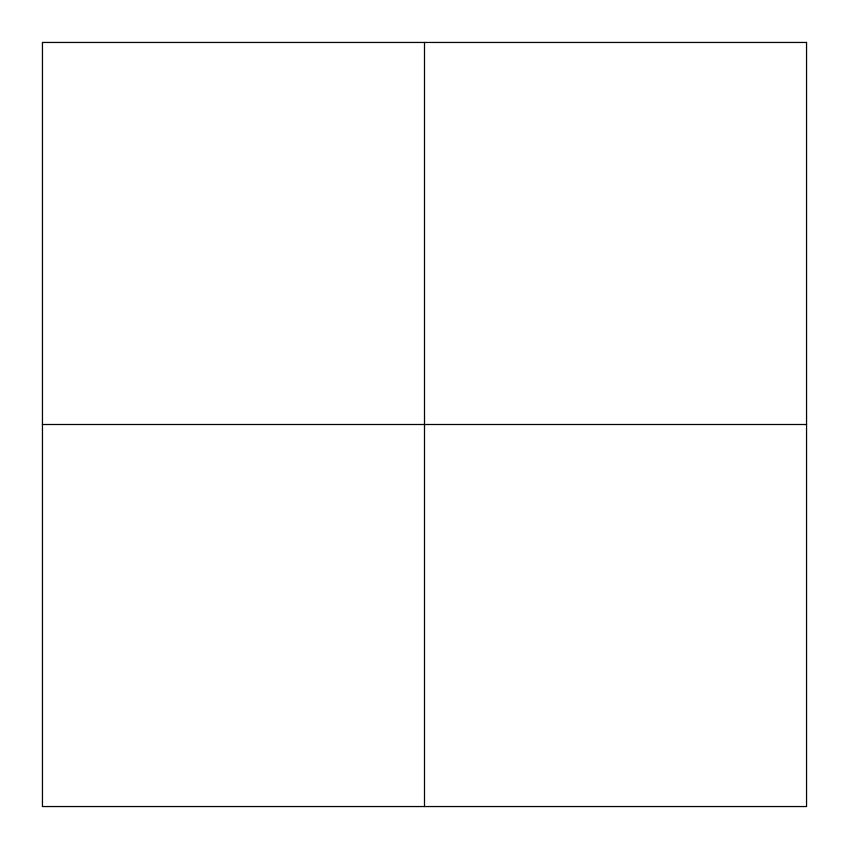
<?xml version="1.0" encoding="UTF-8"?>
<svg xmlns="http://www.w3.org/2000/svg" width="849" height="849" viewBox="0 0 849 849"><rect width="100%" height="100%" fill="white"/><g stroke="black" fill="none" stroke-linecap="round" stroke-linejoin="round"><path stroke-width="1.27" d="M42.45 424.5L806.55 424.5M424.5 42.45L424.5 806.55M806.55 42.45L42.45 42.45L42.45 806.55L806.55 806.55L806.55 42.45"/></g></svg>
